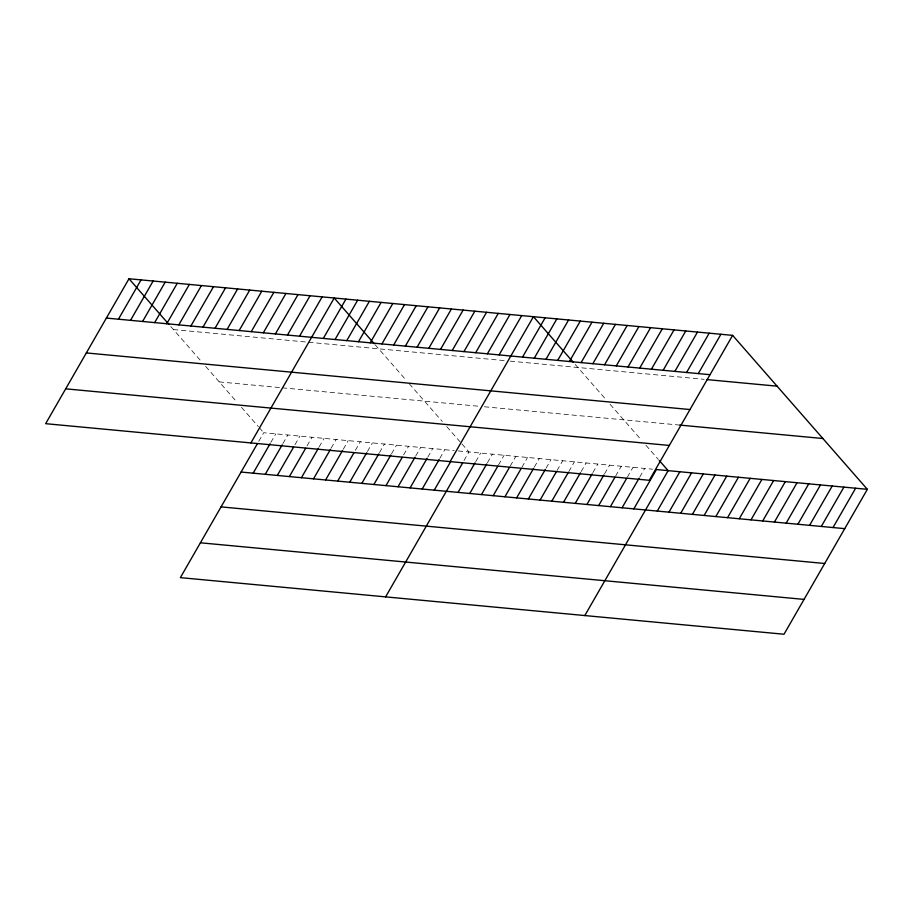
<?xml version="1.0" encoding="UTF-8"?>
<svg xmlns="http://www.w3.org/2000/svg" width="913" height="913" viewBox="0 0 913 913"><rect width="100%" height="100%" fill="white"/><g stroke="black" fill="none" stroke-linecap="round" stroke-linejoin="round"><path stroke-width="0.68" stroke-dasharray="4.57 3.42" d="M258.756 441.321L263.697 432.716L454.183 450.577M270.83 442.451L275.772 433.846M282.904 443.581L287.846 434.987M294.979 444.711L299.921 436.117M307.042 445.852L311.995 437.247M319.116 446.982L324.069 438.377M331.191 448.112L336.144 439.507M343.265 449.242L348.207 440.648M355.34 450.371L360.281 441.778M367.414 451.513L372.356 442.908M379.488 452.643L384.43 444.038M391.563 453.772L396.504 445.167M403.626 454.902L408.579 446.309M415.7 456.032L420.653 447.438M427.775 457.173L432.728 448.568M439.849 458.303L444.791 449.698M463.998 460.563L468.94 451.969L461.83 443.832M475.719 461.67L480.66 453.065M487.428 462.765L492.381 454.16M498.441 465.094L504.09 455.256M510.162 466.189L515.811 456.363M521.882 467.285L527.531 457.459M534.299 467.159L539.252 458.554M546.02 468.255L550.973 459.65M557.033 470.583L562.682 460.757M568.753 471.679L574.403 461.852M581.17 471.553L586.123 462.948M592.891 472.649L597.844 464.055M604.611 473.756L609.553 465.151M615.624 476.084L621.274 466.246M627.334 477.179L632.994 467.342M639.762 477.043L644.715 468.449M173.436 329.57L504.969 360.658M510.184 361.137L704.174 379.329M219.246 381.908L279.606 387.569M282.288 387.82L479.165 406.285M484.381 406.776L679.671 425.081M458.212 450.954L652.521 469.179M575.213 364.447L605.878 399.483M610.112 404.322L641.474 440.157M645.913 445.236L658.364 459.467M375.129 344.749L406.673 380.801M409.218 383.711L442.269 421.475M446.708 426.565L460.049 441.801M170.777 326.512L201.431 361.559M205.676 366.398L237.026 402.234M241.477 407.312L258.368 426.622M259.258 427.638L263.697 432.716"/><path stroke-width="1.37" d="M732.625 335.368L128.984 278.762L45.65 423.678L649.303 480.284L732.625 335.368L867.35 489.322L784.016 634.238L180.375 577.632L257.34 443.775M118.439 319.208L141.059 279.892M130.513 320.349L153.133 281.021M142.588 321.479L165.196 282.151M154.662 322.609L177.27 283.281M166.737 323.738L189.345 284.422M178.811 324.868L201.419 285.552M190.885 326.009L213.494 286.682M202.96 327.139L225.568 287.812M215.023 328.269L237.642 288.942M227.097 329.399L249.717 290.083M239.172 330.529L261.78 291.213M251.246 331.67L273.854 292.343M263.321 332.8L285.929 293.472M275.395 333.93L298.003 294.602M287.469 335.06L310.078 295.744M299.532 336.189L322.152 296.873M250.892 442.919L334.226 298.003L374.239 343.733M323.328 338.426L345.936 299.099M253.163 473.174L270.122 443.684M335.048 339.522L357.656 300.206M265.238 474.304L282.197 444.814M346.769 340.617L369.377 301.301M277.312 475.433L293.564 447.176M358.478 341.724L381.098 302.397M289.387 476.563L305.638 448.306M370.199 342.82L392.807 303.493M301.45 477.704L318.409 448.215M381.919 343.916L404.527 304.6M313.524 478.834L330.483 449.344M393.64 345.023L416.248 305.695M325.599 479.964L342.558 450.474M405.349 346.118L427.969 306.791M337.673 481.094L353.924 452.837M417.07 347.214L439.678 307.898M349.747 482.224L366.706 452.734M428.79 348.31L451.399 308.993M361.822 483.365L378.781 453.875M440.511 349.417L463.119 310.089M373.896 484.495L390.855 455.005M452.22 350.512L474.84 311.185M385.971 485.625L402.222 457.367M463.941 351.608L486.561 312.292M398.034 486.755L414.993 457.265M475.662 352.715L498.27 313.387M410.108 487.884L427.067 458.394M487.382 353.81L509.99 314.483M499.091 354.906L521.711 315.59M422.183 489.026L439.142 459.536M450.098 461.601L533.432 316.685L573.444 362.415M434.257 490.155L450.508 461.887M522.533 357.109L545.141 317.781M385.606 596.885L462.583 463.028M534.253 358.204L556.862 318.877M458.052 492.381L475.011 462.891M545.974 359.3L568.582 319.984M469.761 493.488L486.72 463.987M557.683 360.407L580.303 321.079M481.482 494.584L497.733 466.315M569.404 361.502L592.012 322.175M493.203 495.679L509.454 467.422M581.125 362.598L603.733 323.282M504.923 496.775L521.175 468.517M592.845 363.694L615.453 324.377M516.632 497.882L533.591 468.392M604.554 364.801L627.174 325.473M528.353 498.977L545.312 469.487M616.275 365.896L638.883 326.569M540.074 500.073L556.325 471.816M627.996 366.992L650.604 327.676M551.794 501.18L568.046 472.911M639.716 368.099L662.324 328.771M563.504 502.276L580.463 472.786M651.426 369.194L674.045 329.867M575.224 503.371L592.183 473.881M663.146 370.29L685.754 330.974M586.945 504.467L603.904 474.977M674.867 371.386L697.475 332.07M598.666 505.574L614.917 477.305M686.587 372.493L709.196 333.165M610.386 506.669L626.638 478.412M698.297 373.588L720.916 334.261M622.095 507.765L639.054 478.275M633.816 508.872L656.424 469.544L867.35 489.322M584.811 615.567L668.145 470.64L659.254 460.483M657.257 511.063L679.865 471.747M668.967 512.159L691.586 472.843M680.687 513.266L703.295 473.938M692.408 514.361L715.016 475.034M704.128 515.457L726.737 476.141M715.838 516.564L738.457 477.237M727.558 517.66L750.166 478.332M739.279 518.755L761.887 479.439M751 519.851L773.608 480.535M762.709 520.958L785.328 481.63M774.429 522.053L797.038 482.726M786.15 523.149L808.758 483.833M797.871 524.256L820.479 484.929M809.58 525.352L832.2 486.024M821.301 526.447L843.909 487.131M833.021 527.543L855.629 488.227M106.376 318.078L710.017 374.684M706.776 379.58L777.089 386.165M86.336 352.932L689.977 409.538M679.671 425.081L822.887 438.514M65.69 388.835L669.332 445.441M241.089 472.044L844.742 528.65M221.049 506.886L824.701 563.492M200.404 542.79L804.056 599.396M128.984 278.762L168.996 324.48"/></g></svg>
